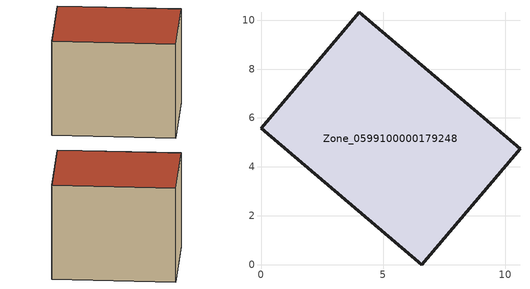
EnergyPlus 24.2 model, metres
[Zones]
Zone_0599100000179248
 floor ground (C_G): 4.02,10.32 10.6,4.75 6.58,0 0,5.57 z0.02
 wall outside (C_F): 6.58,0 10.6,4.75 4.02,10.32 0,5.57 6.58,0 z0.02:7.11
 roof outside (C_R): 10.6,4.75 4.02,10.32 0,5.57 6.58,0 z7.11
[BUILDING]
Pand.0599100000179248: North Axis=0; Terrain=City; Loads Convergence Tolerance Value=0.04; Temperature Convergence Tolerance Value=0.4; Solar Distribution=FullExterior; Maximum Number of Warmup Days=25; Minimum Number of Warmup Days=1
[Site:Location]
Rotterdam.The.Hague.AP_ZH_NLD Design_Conditions: Latitude=51.96; Longitude=4.45; Time Zone=1; Elevation=-4.5
[SITE:GROUNDTEMPERATURE:BUILDINGSURFACE]
18, 18, 18, 18, 18, 18, 18, 18, 18, 18, 18, 18
[MATERIAL] Thermal Absorptance=0.9; Solar Absorptance=0.7; Visible Absorptance=0.7
Name | Roughness | Thickness | Conductivity | Density | Specific Heat
G.TC.1946-1964 | MediumSmooth | 0.15 | 1 | 540 | 1210
F.TC.1946-1964 | Rough | 0.3 | 0.857143 | 1920 | 840
R.TC.1946-1964 | MediumRough | 0.2 | 0.235294 | 1500 | 1000
[CONSTRUCTION]
C_G: G.TC.1946-1964
C_F: F.TC.1946-1964
C_R: R.TC.1946-1964
[ZONE]
Zone_0599100000179248: Type=1; Multiplier=1; Ceiling Height=Autocalculate; Volume=Autocalculate; Floor Area=autocalculate; Part of Total Floor Area=Yes
[ZONEINFILTRATION:DESIGNFLOWRATE]
Infil_Zone_0599100000179248: Zone or ZoneList or Space or SpaceList=Zone_0599100000179248; Schedule=AlwaysOn; Design Flow Rate Calculation Method=Flow/Area; Flow Rate per Floor Area=0.003; Constant Term Coefficient=1; Temperature Term Coefficient=0; Velocity Term Coefficient=0; Velocity Squared Term Coefficient=0
[HVACTEMPLATE:ZONE:IDEALLOADSAIRSYSTEM]
Zone_0599100000179248: Maximum Heating Supply Air Temperature=50; Minimum Cooling Supply Air Temperature=13; Maximum Heating Supply Air Humidity Ratio=0.0156; Minimum Cooling Supply Air Humidity Ratio=0.0077; Heating Limit=NoLimit; Cooling Limit=NoLimit; Dehumidification Control Type=ConstantSensibleHeatRatio; Cooling Sensible Heat Ratio=0.7; Dehumidification Setpoint=60; Humidification Control Type=None; Humidification Setpoint=30; Outdoor Air Method=None; Outdoor Air Flow Rate per Person=0.00944; Outdoor Air Flow Rate per Zone Floor Area=0; Outdoor Air Flow Rate per Zone=0; Demand Controlled Ventilation Type=None; Outdoor Air Economizer Type=NoEconomizer; Heat Recovery Type=None; Sensible Heat Recovery Effectiveness=0.7; Latent Heat Recovery Effectiveness=0.65
[ZONECONTROL:THERMOSTAT]
ThermostatControl_Zone_0599100000179248: Zone or ZoneList=Zone_0599100000179248; Control Type Schedule=DualSetpointControlType; Control 1=Thermostat_Zone_0599100000179248; Temperature Difference Between Cutout And Setpoint=0
[THERMOSTATSETPOINT:DUALSETPOINT]
Thermostat_Zone_0599100000179248: Heating Setpoint Temperature Schedule=HeatingSetpoint_Zone_0599100000179248; Cooling Setpoint Temperature Schedule=CoolingSetpoint_Zone_0599100000179248
[SCHEDULE:COMPACT]
HeatingSetpoint_Zone_0599100000179248: Through: 12/31, For: AllDays, Until: 24:00, 21
CoolingSetpoint_Zone_0599100000179248: Through: 12/31, For: AllDays, Until: 24:00, 24
DualSetpointControlType: Through: 12/31, For: AllDays, Until: 24:00, 4
AlwaysOn: Through: 12/31, For: AllDays, Until: 24:00, 1
